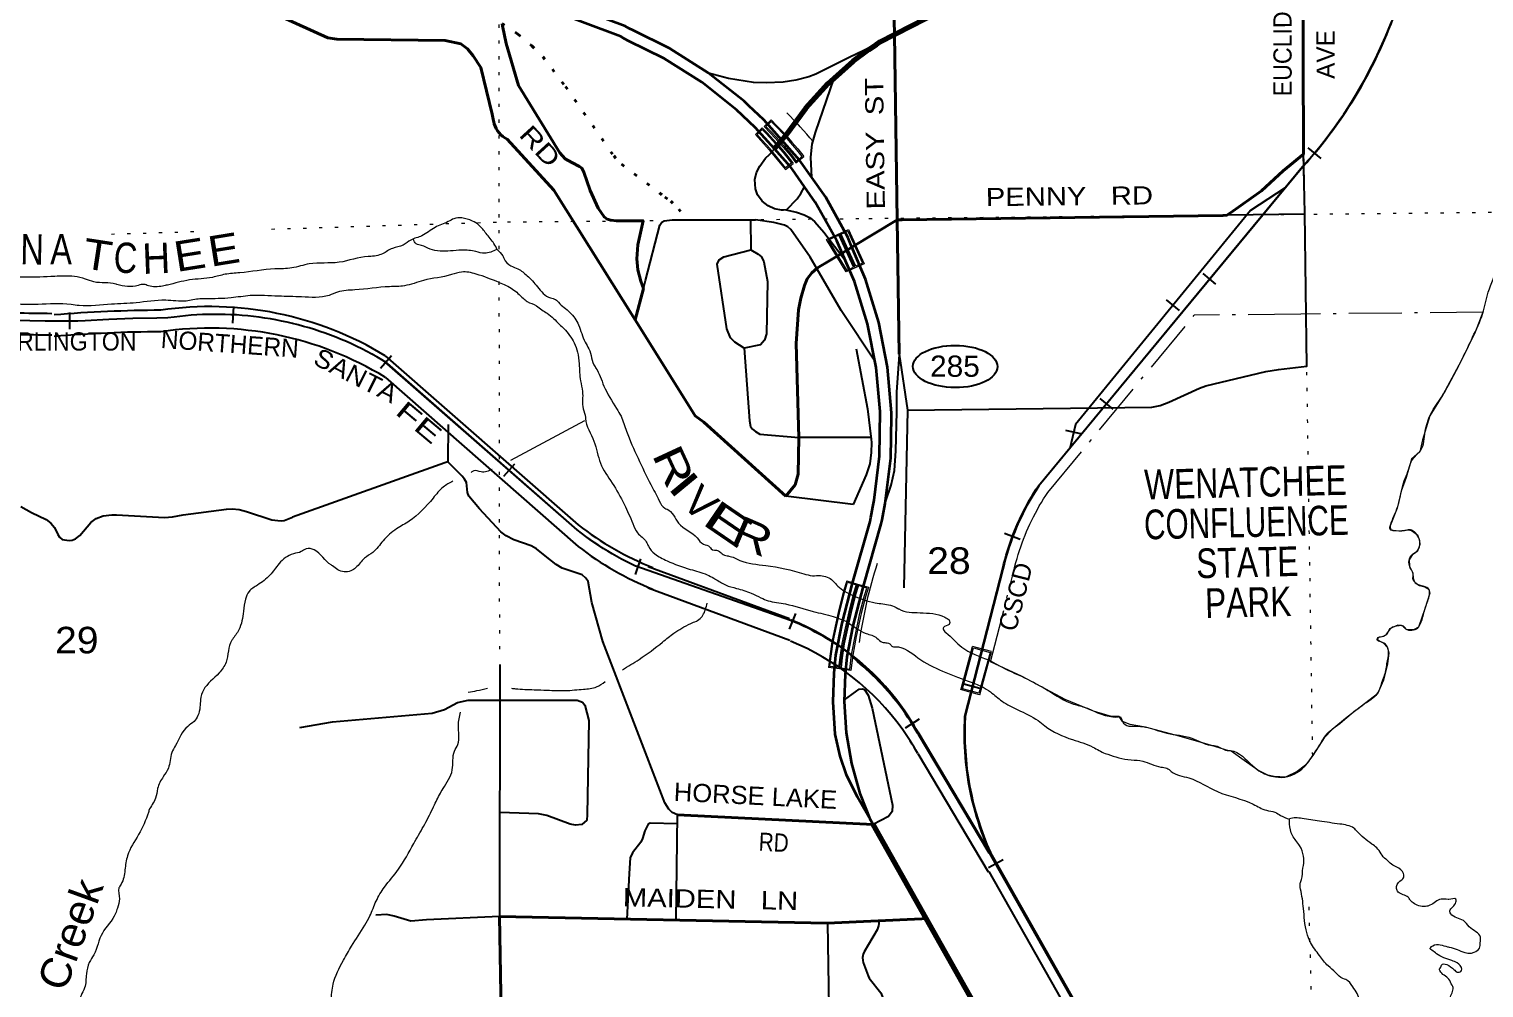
# Model space of a CAD drawing. Header units: feet. Extents: x -8 to 250644, y -192250 to 1368.
# Drawn here: x 159837 to 169480, y -16957 to -10605 of the extents above; entities that cross this region are included whole.
import ezdxf
from ezdxf.enums import TextEntityAlignment as Align

# ---------------------------------------------------------------- set-up
doc = ezdxf.new("R2010")
doc.units = ezdxf.units.FT
doc.header["$LTSCALE"] = 70
doc.linetypes.add('DOT_DASHED', pattern=[7.7, 5, -1.2, 0.3, -1.2])
doc.linetypes.add('DOTTED', pattern=[1.5, 0.3, -1.2])
for name, color, linetype, lineweight in [('17', 7, 'Continuous', 25), ('20', 7, 'Continuous', 70), ('21', 7, 'Continuous', 25), ('23', 7, 'Continuous', 70), ('24', 7, 'Continuous', 25), ('26', 7, 'Continuous', 40), ('29', 7, 'Continuous', 25), ('34', 7, 'Continuous', 25), ('39', 7, 'Continuous', 13), ('44', 7, 'DOT_DASHED', 13), ('53', 7, 'DOTTED', 40), ('57', 7, 'Continuous', 13), ('59', 7, 'Continuous', 13), ('61', 7, 'Continuous', 13), ('7', 7, 'DOTTED', 13)]:
    doc.layers.add(name, color=color, linetype=linetype, lineweight=lineweight)
doc.layers.add('27', color=7, linetype='Continuous')
doc.layers.add('41', color=7, linetype='Continuous')

msp = doc.modelspace()

# ---------------------------------------------------------------- linework, layer by layer
at = {"layer": '17'}
msp.add_ellipse((165975.77, -12840.29), major_axis=(-279.86, 0.68), ratio=0.500137, dxfattribs=at)
at = {"layer": '20'}
msp.add_line((164777.09, -11398.5), (164826.14, -11340), dxfattribs=at)
at = {"layer": '20', "lineweight": 35}
for p, q in [((164944.07, -11472.21), (164826.14, -11340)), ((164883.06, -11517.26), (164777.09, -11398.5))]:
    msp.add_line(p, q, dxfattribs=at)
for points in [[(164340.81, -10896.56), (164339.17, -10895.26), (164084.15, -10733.99), (163838.66, -10612.63), (163813.66, -10600.27), (163788.66, -10585.27), (163277.1, -10393.23), (162953.38, -10271.3)], [(164777.09, -11398.5), (164650.16, -11256.25), (164526.15, -11138.96), (164295.57, -10956.82), (164047.22, -10799.77), (163808.82, -10681.9), (163783.82, -10669.54), (163758.82, -10654.64), (163250.55, -10463.83), (162952.46, -10351.56)], [(164608.77, -11113.39), (164575.94, -11082.3), (164340.81, -10896.56)], [(164826.14, -11340), (164706.97, -11206.4), (164608.77, -11113.39)]]:
    msp.add_lwpolyline(points, dxfattribs=at)
at = {"layer": '20'}
for points in [[(165573.41, -10641.68), (165695.52, -10579.23), (165764.08, -10544.17), (165789.08, -10530.99)], [(165454.26, -10706.31), (165479.17, -10689.88), (165573.41, -10641.68)], [(165174.2, -10929.87), (165299.65, -10818.45), (165404.12, -10739.38), (165454.26, -10706.31)], [(164826.14, -11340), (164854.68, -11305.95), (164985.69, -11128.19), (165134.55, -10965.09), (165174.2, -10929.87)]]:
    msp.add_lwpolyline(points, dxfattribs=at)
at = {"layer": '21'}
for points in [[(165454.26, -10706.31), (165278.31, -10790.8), (165104.66, -10877.68), (165052.39, -10903.4), (165005.42, -10922.01), (164919.49, -10944.18), (164834.43, -10956.6), (164722.8, -10961.91), (164638.62, -10959.25), (164472.06, -10932.65), (164340.81, -10896.56)], [(165024.56, -11587.08), (165019.61, -11453.95), (165028.47, -11367.07), (165049.73, -11290.82), (165174.2, -10929.87), (165174.2, -10929.87)], [(164856.62, -11802.19), (164838.48, -11804.74), (164823.36, -11804.74), (164778.5, -11796.68), (164736.08, -11774.86), (164697.03, -11744.17), (164665.2, -11702.16), (164651.15, -11662.76), (164647.71, -11601.7), (164657.85, -11555.88), (164681.56, -11513.44), (164718.84, -11460.81), (164745.96, -11435.34), (164777.09, -11398.5)], [(164856.62, -11802.19), (164929.24, -11728.77), (164952.27, -11695.08), (164976.11, -11649.11)], [(164853.42, -11803.22), (164923.56, -11817.98), (164974.75, -11836.22), (165010.52, -11853.92), (165028.03, -11866.68), (165046.44, -11882.29), (165104.25, -11951.27), (165245.44, -12135.3)]]:
    msp.add_lwpolyline(points, dxfattribs=at)
at = {"layer": '23', "lineweight": 35}
msp.add_line((165024.56, -11587.08), (164944.07, -11472.21), dxfattribs=at)
at = {"layer": '23'}
for p, q in [((165784.11, -16498.02), (165431.77, -15873.99)), ((166527.2, -17814.13), (165784.11, -16498.02))]:
    msp.add_line(p, q, dxfattribs=at)
at = {"layer": '23', "lineweight": 35}
for points in [[(164976.11, -11649.11), (164896.43, -11536.21), (164883.06, -11517.26)], [(165107.23, -11856.81), (165048.22, -11751.29), (164976.11, -11649.11)], [(165291.63, -12049.22), (165263.58, -11983.19), (165117.22, -11719.33), (165024.56, -11587.08)], [(165226.3, -12088.62), (165191.63, -12007.76), (165107.23, -11856.81)], [(165553.54, -13169.13), (165553.93, -13146.21), (165527.54, -12845.62), (165469.87, -12549.44), (165381.57, -12260.91), (165291.63, -12049.22)], [(165430.78, -13769.45), (165439.42, -13725.01), (165474.15, -13433.22), (165478.2, -13139.4), (165451.51, -12846.76), (165394.38, -12558.52), (165307.44, -12277.83), (165226.3, -12088.62)], [(165367.36, -14295.1), (165485.7, -13882.53), (165490.99, -13854.92), (165495.38, -13832.53), (165512.07, -13747.43), (165548.76, -13447.92), (165553.54, -13169.13)], [(165294.78, -14276.21), (165411.8, -13867.46), (165416.79, -13841.39), (165421.45, -13817.46), (165430.78, -13769.45)], [(165431.77, -15873.99), (165329.17, -15693.08), (165256.24, -15545.08), (165213.34, -15420.67), (165180.3, -15275.34), (165165.95, -15060.73), (165173.11, -14872.42), (165185.1, -14752.5), (165225.83, -14541.18), (165294.78, -14276.21)], [(165431.77, -15873.99), (165417.6, -15848.89), (165346.72, -15669.97), (165290.22, -15470.6), (165254.87, -15266.42), (165241.05, -15059.65), (165247.97, -14877.58), (165259.39, -14763.35), (165299.02, -14557.74), (165367.36, -14295.1)]]:
    msp.add_lwpolyline(points, dxfattribs=at)
at = {"layer": '24'}
for points in [[(165448.32, -12811.75), (165219.18, -12468.43), (165060.55, -12194.74)], [(165513.46, -13736.07), (165552.3, -13627.28), (165572.52, -13528.11), (165581.62, -13398.58), (165589.71, -13139.53), (165589.33, -13007.14), (165605.75, -12762.43)]]:
    msp.add_lwpolyline(points, dxfattribs=at)
at = {"layer": '26'}
for p, q in [((165591.87, -11868.13), (165573.41, -10641.68)), ((165605.28, -12759.18), (165591.87, -11868.13)), ((163853.93, -12530.93), (163909.38, -12323.61)), ((165431.77, -15873.99), (164134.35, -15809.62))]:
    msp.add_line(p, q, dxfattribs=at)
for points in [[(165591.87, -11868.13), (165624.81, -11867.73), (167750.63, -11840.72), (167775.91, -11838.7), (167801.46, -11822.28), (168006.46, -11676.9), (168150.2, -11544.78), (168283.9, -11433.99), (168280.13, -10138.55)], [(163853.93, -12530.93), (163314.61, -11671.72), (163005.94, -11334.47), (162990.94, -11326.14), (162976.91, -11316.29), (162963.97, -11305.03), (162952.29, -11292.48), (162941.98, -11278.78), (162933.16, -11264.07), (162925.93, -11248.52), (162920.36, -11232.3), (162917.4, -11219.47), (162916.46, -11212.08), (162906.13, -11169.47), (162830.89, -10859.14), (162781.59, -10781.39), (162743.78, -10735.99), (162698.41, -10701.95), (162595.98, -10680.19), (161877.92, -10671.68), (161817.22, -10663.22), (161187.04, -10375.22)], [(165573.41, -10641.68), (165573.21, -10628.65), (165565.85, -10403.99)], [(162971.89, -10566.79), (162973.98, -10582.38), (163000.27, -10699.76), (163080.23, -10977.74), (163354.23, -11424.3), (163390.48, -11463.49), (163434.12, -11489.07), (163484.68, -11515.38), (163500, -11526.68), (163515.02, -11551.81), (163556.48, -11674.07), (163609.4, -11790.61), (163648.52, -11849.32), (163668.24, -11863.49), (163693.01, -11871.58), (163729.93, -11875.63), (163824.99, -11875.63), (163906.91, -11874.62), (163872.03, -12034.88), (163866.46, -12127.6), (163873, -12200.08), (163892.75, -12275.34), (163909.38, -12323.61)], [(165591.87, -11868.13), (165291.63, -12049.22), (165226.3, -12088.62)], [(165226.3, -12088.62), (165063.45, -12186.84), (165025.93, -12218.6), (164995.39, -12258.71), (164976.49, -12304.11), (164952.85, -12388.29), (164938.02, -12465.6), (164921.77, -12688.71), (164938.43, -13309.53)], [(164852.82, -13700.13), (164309.47, -13210.08), (164252.76, -13166.33), (163853.93, -12530.93)], [(164938.43, -13309.53), (164934.27, -13554.3), (164914.15, -13624.12), (164852.82, -13700.13)], [(162977.03, -17781.89), (162976.78, -17761.58), (162956.02, -16483.59), (165126.25, -16528.97), (165754.73, -16499.41), (165784.11, -16498.02)]]:
    msp.add_lwpolyline(points, dxfattribs=at)
at = {"layer": '29'}
for p, q in [((168290.67, -11831.61), (167779.96, -11838.7)), ((164619.49, -11868.72), (164620.11, -12063.24)), ((165658.61, -13128.5), (165634.61, -14306.47)), ((165417.52, -13311.57), (164938.43, -13309.53)), ((162612.5, -13471.96), (162707.87, -13567.72)), ((165299.18, -13753.67), (164852.82, -13700.13)), ((162958.43, -14814.4), (162956.02, -16483.59)), ((164127.1, -16508.08), (164134.35, -15809.62)), ((165128.83, -16528.85), (165137.66, -17084))]:
    msp.add_line(p, q, dxfattribs=at)
for points in [[(165605.28, -12759.18), (165658.61, -13128.5), (167279.95, -13108.94), (167335.23, -13099.06), (167392.28, -13076.05), (167594.67, -12984.2), (167636.6, -12967.51), (168035.05, -12872.39), (168118.36, -12860.25), (168305.84, -12836.97), (168292.69, -11821.49), (168283.9, -11433.99)], [(163909.38, -12323.61), (163923.64, -12270.3), (164017.93, -11903.06), (164031.3, -11883.73), (164047.48, -11874.62), (164099.06, -11869.56), (164651.35, -11868.66)], [(165060.55, -12194.74), (165015.23, -12116.56), (164885.95, -11933.29), (164865.44, -11913.97), (164844.16, -11903.1), (164774.28, -11886), (164651.35, -11868.66)], [(164576.21, -12719.39), (164612.3, -13200.15), (164618.43, -13236.9), (164632.69, -13255.26), (164651.04, -13271.57), (164681.6, -13287.89), (164938.43, -13309.53)], [(165319.61, -12724.22), (165395.36, -13119.97), (165418.64, -13321.3), (165420.77, -13343.45), (165417.79, -13410.72), (165409.55, -13484.55), (165385.43, -13558.46), (165299.18, -13753.67)], [(162614.94, -13224.56), (162612.5, -13471.96), (162592.48, -13478.23), (161583.91, -13838.36)], [(163640.44, -14661.52), (163567.93, -14403.89), (163543.48, -14265.21), (163527.17, -14241.75), (163502.72, -14220.34), (163370.24, -14176.49), (163331.52, -14151), (163258.15, -14093.9), (163201.08, -14048), (163164.39, -14028.64), (163050.26, -13987.85), (162999.31, -13962.35), (162964.66, -13934.82), (162822, -13783.9), (162752.7, -13698.25), (162742.51, -13674.79), (162736.4, -13608.51), (162722.13, -13587.09), (162707.87, -13567.72), (162612.5, -13471.96)], [(159781.19, -13767.6), (159852.53, -13807.37), (159950.35, -13854.28), (159980.92, -13878.75), (160005.38, -13906.28), (160027.8, -13953.19), (160037.99, -13971.55), (160056.33, -13985.82), (160103.21, -13991.94), (160123.59, -13990.92), (160143.97, -13981.74), (160172.5, -13959.31), (160245.87, -13873.65), (160280.52, -13847.14), (160327.4, -13828.79), (160386.5, -13822.67), (160417.07, -13822.67), (160735.01, -13841.02), (160788, -13836.94), (160859.33, -13823.69), (161144.67, -13785.96), (161183.39, -13783.92), (161230.27, -13788), (161277.14, -13800.23), (161446.3, -13855.3), (161485.02, -13861.42), (161507.44, -13863.45), (161527.82, -13859.38), (161583.91, -13838.36)], [(164051.81, -15731.54), (163640.44, -14661.52), (163640.46, -14663.53)], [(165241.48, -15048.23), (165338.28, -14977.73), (165362.33, -14976.53), (165374.55, -14980.61), (165399.01, -15017.32), (165426.06, -15102.97), (165560.43, -15746.94), (165557.98, -15788.23), (165533.52, -15820.86), (165431.77, -15873.99)], [(161631.08, -15232.49), (161847.12, -15193.77), (162508.02, -15137.6), (162591.58, -15112.16), (162677.53, -15065.36), (162746.47, -15050.98), (163469.28, -15051.72), (163504.63, -15063.21), (163520.93, -15083.61), (163547.14, -15185.1), (163537.24, -15809.64), (163533.35, -15844.9), (163500.55, -15874.91), (163459.79, -15878.99), (163423.43, -15872.3), (163268.21, -15813.72), (163214.05, -15802.67), (162957.01, -15795.61)], [(164134.35, -15809.62), (164099.97, -15795.38), (164077.59, -15772.99), (164051.81, -15731.54)], [(164133.72, -15870.32), (163953, -15864.71), (163940.77, -15872.87), (163918.55, -15915.3), (163904.09, -15966.68), (163891.44, -15991.81), (163836.83, -16062.53), (163820.56, -16094.93), (163813.85, -16199.27), (163800.03, -16501.24)], [(162956.02, -16483.59), (162470.41, -16505.74), (162367.39, -16515.29), (162257.6, -16482.26), (162208.42, -16470.42), (162134.83, -16474.57)], [(165471.78, -16512.72), (165466.81, -16545.35), (165458.37, -16572.55), (165371.53, -16717.18), (165365.92, -16732.98), (165362.43, -16756.17), (165362.86, -16775.81), (165365.41, -16788.56), (165398.53, -16877.78), (165406.24, -16891.97), (165482.09, -16989.95), (165491.93, -17011.23), (165498.4, -17031.76), (165499.41, -17099.06), (165501.45, -17108.24), (165507.32, -17119.31), (165614.97, -17230.28), (165631.9, -17254.07), (165642.09, -17282.62), (165654.32, -17315.25), (165662.76, -17364.03), (165658.25, -17806.24)]]:
    msp.add_lwpolyline(points, dxfattribs=at)
msp.add_lwpolyline([(164576.21, -12719.39), (164515.5, -12679.12), (164486.97, -12650.57), (164462.32, -12590.46), (164397.29, -12163.14), (164411.56, -12132.55), (164442.31, -12113.52), (164620.16, -12067.25), (164670.39, -12095.84), (164692.81, -12114.2), (164707.36, -12146.38), (164731.05, -12276.42), (164725.37, -12623.34), (164711.16, -12664.84), (164684.18, -12696.02)], close=True, dxfattribs=at)
at = {"layer": '34'}
for p, q in [((168400.7, -11462.68), (168316.57, -11390.88)), ((168280.44, -11516.49), (166530.42, -13631.24)), ((167704.53, -12294.76), (167619.31, -12224.24)), ((167374.74, -12398.91), (167460.32, -12468.99)), ((160105.03, -12483.11), (160104, -12593.71)), ((161191.19, -12443.3), (161185.7, -12553.77)), ((162238.28, -12769.56), (162165.45, -12852.8)), ((162198.3, -12769.64), (163477.17, -13888.69)), ((162198.52, -12912.42), (163477.38, -14031.59)), ((167022.96, -13122.47), (166937.74, -13051.95)), ((166707.83, -13262.33), (166815.6, -13287.25)), ((163053.7, -13486.53), (162980.86, -13569.77)), ((166406.11, -13985.98), (166302.4, -13947.52)), ((163890.19, -14114.58), (163853.67, -14218.99)), ((163940.16, -14164.13), (164878.47, -14509.63)), ((166291.76, -14184.76), (166042.62, -15156.9)), ((163940.37, -14307.06), (164878.67, -14652.65)), ((164916.65, -14477.14), (164874.67, -14579.47)), ((166139.26, -14972.33), (166032.12, -14944.87)), ((165737.87, -15176.11), (165644.7, -15235.73)), ((165727.7, -15260.4), (166195.05, -16044.86)), ((165727.9, -15403.5), (166195.24, -16188)), ((166293.1, -16107.72), (166196.86, -16162.24))]:
    msp.add_line(p, q, dxfattribs=at)
at = {"layer": '34', "lineweight": 13}
for p, q in [((166014.73, -14975.97), (166091.49, -14694.85)), ((166216.9, -14729.1), (166091.49, -14694.85)), ((166138.89, -15014.74), (166216.9, -14729.1)), ((166137.78, -15014.63), (166011.86, -14980.25))]:
    msp.add_line(p, q, dxfattribs=at)
at = {"layer": '34'}
for points in [[(166207.33, -16061.68), (166201.05, -16047.54), (166187.69, -16016.48), (166174.93, -15985.07), (166162.57, -15953.49), (166150.98, -15921.76), (166139.8, -15889.87), (166129.22, -15857.8), (166119.23, -15825.37), (166109.83, -15793), (166100.84, -15760.25), (166092.61, -15727.55), (166084.8, -15694.47), (166077.77, -15661.45), (166071.12, -15628.26), (166065.07, -15595.08), (166059.62, -15561.57), (166054.92, -15528.1), (166050.63, -15494.65), (166046.94, -15460.85), (166043.83, -15427.28), (166041.31, -15393.53), (166039.56, -15359.65), (166038.19, -15325.98), (166037.39, -15292.15), (166037.42, -15258.17), (166037.81, -15224.4), (166038.76, -15190.66), (166040.51, -15156.59), (166294.16, -14166.88), (166299.27, -14145.76), (166306.34, -14118.4), (166313.87, -14090.94), (166321.94, -14063.84), (166330.47, -14036.65), (166339.54, -14009.85), (166348.95, -13983.07), (166358.78, -13956.57), (166369.2, -13930.07), (166380.14, -13903.92), (166391.36, -13877.98), (166403.17, -13852.02), (166415.29, -13826.49), (166427.9, -13801.07), (166441.14, -13775.9), (166454.57, -13751.05), (166468.49, -13726.31), (166483.04, -13701.83), (166497.77, -13677.65), (166512.9, -13653.75), (166528.71, -13629.99), (168278.83, -11515.12), (168291.72, -11500.78), (168326.72, -11461.23), (168360.96, -11421.12), (168394.54, -11380.13), (168427.26, -11338.85), (168459.6, -11296.79), (168490.78, -11254.35), (168521.59, -11211.14), (168551.28, -11167.54), (168580.47, -11123.45), (168608.8, -11079.06), (168636.48, -11033.82), (168663, -10988.19), (168688.95, -10942.33), (168714.25, -10895.63), (168738.58, -10848.92), (168762.16, -10801.63), (168784.69, -10753.64), (168806.54, -10705.76), (168827.63, -10657.31), (168847.67, -10608.16), (168867.06, -10559.09)], [(168163.53, -11657.03), (167932.96, -11807.58), (166772.64, -13224.41), (166735.95, -13383.1)], [(163583.72, -14006.7), (163554.81, -13986.49), (163526.5, -13966.22), (163498.15, -13945.19), (163468.95, -13922.45), (162193.54, -12806.44), (162174.98, -12795.23), (162142.62, -12776.52), (162109.53, -12758.21), (162076.16, -12740.33), (162042.85, -12723.14), (162009.06, -12706.79), (161974.63, -12690.57), (161940.39, -12675.19), (161905.84, -12660.52), (161871, -12646.44), (161835.62, -12632.79), (161800.43, -12619.73), (161764.94, -12607.58), (161729.12, -12595.82), (161692.99, -12584.78), (161656.79, -12574.23), (161620.49, -12564.55), (161583.88, -12555.29), (161547.4, -12546.77), (161510.51, -12538.93), (161473.51, -12531.7), (161436.35, -12524.97), (161399.35, -12519.1), (161361.97, -12513.76), (161324.63, -12509.23), (161286.95, -12505.14), (161249.63, -12501.71), (161212.18, -12499.01), (161174.57, -12497.14), (161136.88, -12495.69), (161099.05, -12494.96), (161061.46, -12494.85), (161024.04, -12495.37), (160986.29, -12496.8), (160948.58, -12498.65), (160911.21, -12501.13), (160873.52, -12504.52), (160835.89, -12508.32), (160798.78, -12512.73), (160755.67, -12518.82), (160682.84, -12519.07), (160523.99, -12523.05), (160366.03, -12528.76), (160208.76, -12537.16), (160160.67, -12540.85), (159943.8, -12538.82), (159741.11, -12534.71)], [(165229.82, -14704.46), (165175.25, -14673.64), (165150.57, -14657.88), (165125.39, -14642.46), (165100.17, -14627.58), (165074.62, -14613.1), (165048.66, -14599.18), (165022.72, -14585.64), (164996.45, -14572.49), (164969.76, -14559.92), (164943.1, -14547.73), (164916.25, -14536), (164888.74, -14524.72), (164884.61, -14523.09), (163857.97, -14163.92), (163857.44, -14163.08), (163826.37, -14148.13), (163795.11, -14132.21), (163764.22, -14116.04), (163733.24, -14099.08), (163702.81, -14081.77), (163672.34, -14063.71), (163642.47, -14045.04), (163613.18, -14026.3), (163583.72, -14006.7)], [(169879.22, -22549.29), (166204.24, -16061.64), (166200.28, -16063.68), (165731.9, -15277.5), (165726.73, -15268.54), (165711.51, -15242.41), (165695.76, -15216.46), (165679.33, -15190.78), (165662.74, -15165.44), (165645.71, -15140.41), (165628.03, -15115.64), (165621.33, -15106.26), (165603.81, -15082.68), (165585.93, -15059.49), (165567.61, -15036.51), (165549.02, -15013.77), (165529.86, -14991.53), (165510.41, -14969.52), (165490.47, -14947.88), (165470.25, -14926.47), (165449.63, -14905.62), (165428.7, -14885.03), (165407.44, -14864.86), (165385.69, -14845), (165363.73, -14825.63), (165327.41, -14794.5), (165228.92, -14701.93)], [(166199.05, -16042.81), (169875.04, -22532.21), (174594.77, -30951.32)], [(166199.25, -16185.94), (169875.22, -22675.66), (174594.95, -31095.17)]]:
    msp.add_lwpolyline(points, dxfattribs=at)
at = {"layer": '34', "lineweight": 13}
for points in [[(166208.34, -16061.23), (166202.06, -16047.09), (166188.71, -16016.05), (166175.96, -15984.66), (166163.6, -15953.1), (166152.02, -15921.38), (166140.85, -15889.51), (166130.27, -15857.46), (166120.29, -15825.05), (166110.89, -15792.7), (166101.91, -15759.97), (166093.68, -15727.28), (166085.88, -15694.22), (166078.85, -15661.22), (166072.21, -15628.05), (166066.16, -15594.89), (166060.71, -15561.4), (166056.02, -15527.95), (166051.73, -15494.52), (166048.04, -15460.73), (166044.93, -15427.18), (166042.41, -15393.46), (166040.66, -15359.59), (166039.29, -15325.94), (166038.5, -15292.13), (166038.52, -15258.17), (166038.91, -15224.42), (166039.86, -15190.7), (166041.61, -15156.75), (166295.23, -14167.14), (166300.34, -14146.02), (166307.41, -14118.68), (166314.93, -14091.24), (166323, -14064.16), (166331.52, -14036.99), (166340.58, -14010.2), (166349.99, -13983.44), (166359.81, -13956.96), (166370.22, -13930.48), (166381.16, -13904.35), (166392.37, -13878.42), (166404.17, -13852.48), (166416.28, -13826.97), (166428.88, -13801.57), (166442.12, -13776.41), (166455.54, -13751.58), (166469.45, -13726.86), (166483.99, -13702.39), (166498.71, -13678.23), (166513.83, -13654.34), (166529.6, -13630.64), (168279.67, -11515.83), (168292.55, -11501.51), (168327.56, -11461.95), (168361.81, -11421.82), (168395.4, -11380.82), (168428.13, -11339.52), (168460.48, -11297.45), (168491.68, -11254.99), (168522.5, -11211.76), (168552.2, -11168.15), (168581.4, -11124.04), (168609.74, -11079.64), (168637.43, -11034.38), (168663.96, -10988.73), (168689.92, -10942.86), (168715.23, -10896.14), (168739.57, -10849.41), (168763.16, -10802.1), (168785.69, -10754.1), (168807.55, -10706.2), (168828.65, -10657.73), (168848.7, -10608.56), (168868.09, -10559.48)], [(168162.93, -11656.1), (167932.22, -11806.75), (166771.63, -13223.91), (166734.88, -13382.85)], [(163858.21, -14162.22), (163826.86, -14147.14), (163795.62, -14131.23), (163764.74, -14115.07), (163733.78, -14098.11), (163703.37, -14080.81), (163672.92, -14062.77), (163643.06, -14044.11), (163613.79, -14025.37), (163584.34, -14005.79), (163555.45, -13985.59), (163527.15, -13965.33), (163498.82, -13944.31), (163469.66, -13921.6), (162194.2, -12805.54), (162175.54, -12794.28), (162143.17, -12775.56), (162110.06, -12757.24), (162076.68, -12739.35), (162043.35, -12722.15), (162009.54, -12705.79), (161975.09, -12689.57), (161940.84, -12674.18), (161906.27, -12659.5), (161871.41, -12645.41), (161836.01, -12631.76), (161800.8, -12618.69), (161765.29, -12606.53), (161729.46, -12594.77), (161693.31, -12583.72), (161657.09, -12573.17), (161620.77, -12563.48), (161584.14, -12554.22), (161547.64, -12545.69), (161510.73, -12537.85), (161473.72, -12530.61), (161436.54, -12523.88), (161399.52, -12518.01), (161362.12, -12512.66), (161324.76, -12508.13), (161287.06, -12504.04), (161249.72, -12500.61), (161212.25, -12497.91), (161174.62, -12496.04), (161136.92, -12494.59), (161099.07, -12493.86), (161061.46, -12493.74), (161024.02, -12494.27), (160986.25, -12495.7), (160948.52, -12497.55), (160911.13, -12500.03), (160873.42, -12503.42), (160835.77, -12507.22), (160798.64, -12511.63), (160755.6, -12517.72), (160682.83, -12517.97), (160523.96, -12521.95), (160365.99, -12527.66), (160208.69, -12536.06), (160160.64, -12539.74), (159943.82, -12537.72), (159741.15, -12533.61)], [(165196.48, -14686.21), (165175.85, -14672.71), (165151.16, -14656.94), (165125.96, -14641.51), (165100.73, -14626.62), (165075.16, -14612.13), (165049.18, -14598.2), (165023.23, -14584.66), (164996.94, -14571.5), (164970.23, -14558.92), (164943.55, -14546.72), (164916.68, -14534.98), (164889.16, -14523.69), (164885, -14522.05), (163858.7, -14163.01)], [(169880.18, -22548.74), (166204.68, -16060.17), (166200.7, -16062.22), (165732.85, -15276.94), (165727.69, -15267.98), (165712.46, -15241.84), (165696.7, -15215.87), (165680.26, -15190.18), (165663.66, -15164.82), (165646.62, -15139.78), (165628.93, -15115), (165622.22, -15105.61), (165604.69, -15082.01), (165586.8, -15058.81), (165568.47, -15035.81), (165549.87, -15013.06), (165530.69, -14990.8), (165511.23, -14968.78), (165491.28, -14947.12), (165471.05, -14925.7), (165450.41, -14904.84), (165429.47, -14884.23), (165408.19, -14864.05), (165386.43, -14844.18), (165364.46, -14824.79), (165342.06, -14805.59), (165333.8, -14798.81)]]:
    msp.add_lwpolyline(points, dxfattribs=at)
msp.add_lwpolyline([(166023.26, -14975.07), (166097.09, -14704.67), (166207.07, -14734.7), (166133.23, -15005.09)], close=True, dxfattribs=at)
msp.add_arc((164400.51, -15794.46), 1364.56, 46.71998, 54.39216, dxfattribs=at)
at = {"layer": '34'}
for centre, major_axis, ratio, start_param, end_param in [((166038.81, -9477.94), (1382.37, 2696.4), 0.999945, 4.4481492, 4.8558962), ((161035.69, -14678.41), (1019.56, 1988.86), 0.999945, 6.20981, 6.9035235), ((160067.72, -915.65), (5278.07, 10299.31), 0.999945, 3.5661396, 3.6082341), ((160752.2, -21604.05), (4167.49, 8130.99), 0.999945, 0.47836, 0.5557014), ((161035.92, -14821.08), (1017.57, -1989.88), 0.99994, 2.1217629, 2.8154763), ((160067.92, -1058.27), (5267.75, -10304.57), 0.99994, 5.761544, 5.8036384), ((160752.44, -21746.67), (4159.57, -8135.03), 0.99994, 2.6736174, 2.7509587), ((167876.32, -14538.39), (740.55, 1444.39), 0.999945, 1.4514899, 1.8261738), ((164675.96, -12366.79), (883.85, 1723.98), 0.999945, 2.9481356, 3.243693), ((164676.15, -12509.79), (882, -1724.93), 0.99994, 5.1432759, 5.4388334), ((164254.32, -16080.59), (768.82, 1499.67), 0.999945, 5.8083076, 6.3736228), ((164254.53, -16223.55), (767.24, -1500.47), 0.99994, 1.7202707, 2.2855859), ((164212.74, -16118.27), (794.27, 1549.29), 0.999945, 5.7013369, 5.8119759), ((167975.83, -15267.72), (883.5, 1723.19), 0.999945, 1.9872797, 2.466514), ((164212.95, -16261.22), (792.64, -1550.11), 0.99994, 1.6132893, 1.7239282)]:
    msp.add_ellipse(centre, major_axis=major_axis, ratio=ratio, start_param=start_param, end_param=end_param, dxfattribs=at)
at = {"layer": '39'}
msp.add_line((163517.86, -13200.32), (163028.85, -13462.19), dxfattribs=at)
for points in [[(162952.35, -12283.04), (162800.26, -12228.12), (162703.4, -12214.21), (162637.41, -12231.8), (162451.19, -12270.23), (162325.24, -12305.27), (162226.82, -12311.52), (161995.96, -12332.84), (161881.64, -12347.5), (161825.79, -12368.89), (161642.96, -12379.06), (161489.98, -12374.47), (161302.83, -12370.66), (161176.43, -12385.59), (161005.58, -12391.47), (160969.4, -12392.29), (160877.18, -12406.45), (160742.3, -12401.46), (160547.54, -12417.93), (160382.81, -12427.7), (160169.79, -12436.54), (160115.32, -12429.73), (159896.05, -12428.66), (159674.58, -12419.59), (159458.73, -12392.28), (159376.25, -12392.14), (159277.24, -12372.25), (159212.42, -12351.58), (159050.99, -12329.07), (158982.59, -12328.61), (158889.53, -12304.56), (158863.25, -12299.12), (158826.75, -12285.85), (158612.74, -12250.46), (158428.75, -12208.35), (158394.13, -12189.01), (158351.68, -12179.92), (158302.97, -12160.89), (158251.82, -12121.81), (158223.53, -12116.41), (158121.8, -12064.38), (157893.8, -11942.79), (157794.02, -11888.7), (157759.22, -11861.32), (157745.14, -11861.64), (157708.37, -11836.31), (157694.3, -11836.63), (157680, -11826.9), (157614.9, -11794.16), (157540.65, -11711.33), (157481.04, -11654.33), (157436.18, -11627.18), (157380.42, -11562.04), (157366.29, -11560.34), (157250.53, -11420.1), (157173.23, -11291.06), (157154.59, -11267.33), (157091.23, -11131.94), (157026.97, -11046.86), (157001.55, -10989.09), (157001.41, -10983.05), (156958.6, -10867.31), (156939.52, -10823.48), (156919.59, -10741.43), (156882.68, -10619.52), (156813.46, -10492.31), (156729.63, -10341.28), (156684.85, -10227.59), (156675.87, -10185.54), (156636.32, -10035.52), (156626.62, -9961.28), (156596.09, -9855.33), (156568.92, -9719.11), (156544.74, -9641.13)], [(162940.18, -12066.43), (162918.47, -12026.24), (162866.69, -11959), (162819.2, -11903.73), (162776.35, -11876.53), (162705.49, -11856), (162653.31, -11861.21), (162615.51, -11880.17), (162527.85, -11918.36), (162440.59, -11974.67), (162366.79, -12002.5), (162317.23, -12035.82), (162245.31, -12057.56), (162179.71, -12093.26), (162091.61, -12111.35), (162085.59, -12111.49), (161891.32, -12150.08), (161694.42, -12160.57), (161578.35, -12187.35), (161465.85, -12193.92), (161233.08, -12219.31), (161136.75, -12229.54), (161052.71, -12249.55), (160900.23, -12267.09), (160754.13, -12300.57), (160722.09, -12307.34), (160627.51, -12305.46), (160599.14, -12296.04), (160561.08, -12302.93), (160418.1, -12296.11), (160412.02, -12294.23), (160266.87, -12279.41), (160210.12, -12260.57), (160137.34, -12244.11), (160006.57, -12243.04), (159811.59, -12249.47), (159628.23, -12235.51), (159537.4, -12221.48), (159408.73, -12224.38), (159334.43, -12230.09), (159207.31, -12212.85), (158996.75, -12151.22), (158823.3, -12131), (158678.18, -12118.19), (158607.28, -12095.65), (158568.99, -12092.49), (158558.93, -12092.71), (158512.56, -12087.73), (158364.54, -12034.75), (158309.53, -12003.79), (158293.45, -12004.16), (158276.92, -11984.41), (158191.54, -11944.08), (158063.3, -11876.57), (158001.96, -11831.67), (157969.03, -11798.21), (157946.73, -11790.67), (157887.31, -11741.7), (157830.52, -11720.86), (157824.27, -11710.94), (157799.96, -11703.45), (157775.61, -11693.94), (157720.25, -11646.89), (157682.75, -11589.39), (157668.51, -11581.67), (157627.08, -11528.27)], [(166201.79, -14785.41), (166265.42, -14821.97), (166436.18, -14902.63), (166588.88, -14985.7), (166759.86, -15076.42), (166842.87, -15100.69), (166920.07, -15135.17), (167021.23, -15161.06), (167055.4, -15160.28), (167063.4, -15158.1), (167084.27, -15191.83), (167185.54, -15223.75), (167252.12, -15232.3), (167379.67, -15269.66), (167543.32, -15302.19), (167669.09, -15349.66), (167701.34, -15352.95), (167778.46, -15383.4), (167800.62, -15384.91), (167947.69, -15486.23), (168002.91, -15527.24), (168098.17, -15559.3), (168180.59, -15557.43), (168242.34, -15529.88), (168252.26, -15523.62), (168326.95, -15445.47), (168400.86, -15331.12), (168449.65, -15263.63), (168495.13, -15228.39), (168615.63, -15129.08), (168732.42, -15043.95), (168777.76, -15002.68), (168804.39, -14933.67), (168830.8, -14854.6), (168837.81, -14808.16), (168848.22, -14733.48), (168841.43, -14699.43), (168804.49, -14666.05), (168771.92, -14648.68), (168779.69, -14636.42), (168813.69, -14627.61), (168819.68, -14625.47), (168874.67, -14565.87), (168910.69, -14557.01), (168938.84, -14556.37), (168961.44, -14578), (169001.88, -14587.14), (169041.77, -14572.16), (169049.59, -14561.92), (169093.02, -14434.18), (169119.34, -14351.08), (169116.61, -14318.95), (169029.18, -14276.66), (169010.37, -14244.88), (169011.89, -14222.71), (169011.71, -14214.67), (168986.33, -14158.9), (168987.36, -14114.61), (169000.9, -14090.16), (169038.52, -14063.16), (169055.27, -14002.42), (169036.07, -13952.54), (169001.27, -13925.15), (168985.09, -13921.5), (168955.07, -13928.21), (168878.57, -13925.91), (168858.29, -13918.33), (168861.69, -13890.07), (168863.57, -13884), (168909.27, -13768.27), (168942.38, -13628.69), (168987.87, -13502.9), (169003.06, -13462.32), (169061.9, -13394.58), (169091.35, -13271.18), (169128.97, -13153.63), (169198.94, -13043.39), (169272.52, -12914.96), (169340, -12782.64), (169405.36, -12646.35), (169472.25, -12487.89), (169509.38, -12348.21), (169557.82, -12174.07), (169557.64, -12166.03), (169589.05, -12040.56), (169628.64, -11920.95), (169637.8, -11880.49), (169638.43, -11818.11)], [(162937.66, -12065.58), (162855.52, -12090.05), (162798.96, -12079.25), (162704.2, -12069.32), (162629.9, -12075.03), (162494.83, -12061.98), (162438, -12039.12), (162403.56, -12027.83), (162384.03, -11995.31)], [(162939.48, -12066.01), (162976.6, -12107.43), (162985.09, -12127.35), (163030.35, -12172.61), (163077.09, -12193.69), (163138.43, -12238.59), (163206.43, -12311.5), (163292.57, -12386.01), (163327.03, -12397.31), (163345.52, -12415), (163421.43, -12481.7), (163479.6, -12564.9), (163522.36, -12678.62), (163547.47, -12722.33), (163588.36, -12842.13), (163592.51, -12848.07), (163647.51, -12969.57), (163731.28, -13118.6), (163760.59, -13170.24), (163796.96, -13268.02), (163873.36, -13447.39), (163957.72, -13622.56), (164014.42, -13729.93), (164051.73, -13779.4), (164065.93, -13785.11), (164142.42, -13877.95), (164265.29, -13975.78), (164306.44, -14017.11), (164349.1, -14036.26), (164357.41, -14048.15), (164405.98, -14061.13), (164430.55, -14080.7), (164465.04, -14094.01), (164475.14, -14095.8), (164548.18, -14124.33), (164719.93, -14158.68), (164972.59, -14213.34), (165029.19, -14226.14), (165083.47, -14224.91), (165164.7, -14259.3), (165197.67, -14294.77), (165298.21, -14357.9)], [(162952.18, -12282.97), (163041.84, -12327.29), (163111.59, -12388.09), (163138.21, -12409.62), (163201.21, -12438.39), (163236.01, -12465.76), (163270.68, -12487.12), (163352.8, -12561.73), (163381.58, -12589.25), (163450.07, -12684.29), (163471.52, -12744.17), (163483.32, -12822.37), (163491.85, -12934.87), (163505.48, -13004.98), (163510.04, -13119.57), (163525.41, -13177.58), (163525.54, -13183.61), (163581.22, -13335.27), (163624.69, -13481.19), (163702.03, -13612.24), (163781.61, -13753.3), (163838.75, -13880.8), (163870.29, -13942.46), (163927.92, -14001.52), (163942.67, -14031.37), (163984, -14080.74), (164065.49, -14127.19), (164219.63, -14184.07), (164331.06, -14219.78), (164375.82, -14242.91), (164386.01, -14248.72), (164453.26, -14287.45), (164526.17, -14309.94), (164623.43, -14341.96), (164688.48, -14372.67), (164735.17, -14391.74), (164850.31, -14413.29), (165034.47, -14463.45), (165167.96, -14496.65), (165263.61, -14533.21)], [(162907.59, -13521.8), (162832.99, -13538.23), (162784.66, -13530.62), (162766.69, -13542.85)], [(162646.46, -13599.11), (162582.45, -13639.11), (162514.68, -13712.17), (162357.09, -13864.53), (162273.05, -13915.59), (162183.22, -13994.9), (162115.49, -14071.98), (162059.51, -14110.72), (162031.61, -14141.16), (162001.72, -14173.62), (161969.71, -14194.03), (161883.17, -14186.78), (161848.76, -14160.94), (161838.65, -14155), (161727.19, -14055.42), (161672.83, -14047.86), (161640.8, -14066.27), (161588.64, -14080.83), (161494.67, -14146.07), (161432.98, -14223.11), (161351.07, -14288.24), (161295.11, -14331.01), (161271.41, -14381.53), (161258.02, -14462.14), (161226.88, -14585.16), (161185.18, -14647.92), (161181.2, -14653.99), (161142.22, -14799.22), (161096.56, -14870.06), (160992.93, -14983.69), (160973.36, -15046.24), (160969.76, -15096.57), (160956.16, -15153.04), (160930.34, -15191.51), (160888.38, -15224.08), (160807.01, -15351.59), (160783.26, -15398.08), (160760, -15500.92), (160726.3, -15557.56), (160688.75, -15636.38), (160675.22, -15700.89), (160631.66, -15781.77), (160627.74, -15793.88), (160562.62, -15941.36), (160489.39, -16080.87), (160472.1, -16175.59), (160446.76, -16270.39), (160432.88, -16294.66), (160435.51, -16367.08), (160421.96, -16429.57), (160410.18, -16463.89), (160322.8, -16593.46), (160265.69, -16736.84), (160235.97, -16789.42), (160216.5, -16864.05), (160205.21, -16956.71), (160181.5, -17007.23), (160173.62, -17025.41), (160114.22, -17136.62), (160072.94, -17247.66), (160013.27, -17326.68), (159883.48, -17436.52), (159777.41, -17497.86), (159733.29, -17512.34), (159609.36, -17602.01), (159505.08, -17637.18), (159430.79, -17651.94), (159350.9, -17717.06), (159307.17, -17777.83), (159151.77, -17950.28), (159104.19, -18031.2), (159080.22, -18051.54), (159000.42, -18126.72), (158776.73, -18309.85), (158726.84, -18354.58), (158656.76, -18391.44), (158588.54, -18410.17), (158488.47, -18467.43), (158354.13, -18514.95), (158247.71, -18534.03), (158099.52, -18609.84), (158031.34, -18632.6), (157959.36, -18681.55), (157923.47, -18718.1), (157858, -18823.32), (157788.28, -18902.44), (157782.36, -18914.56), (157722.33, -18951.33), (157662.02, -18953.9), (157617.9, -18968.39), (157535.61, -18987.25), (157434.91, -18970.07)], [(165298.21, -14357.9), (165445.54, -14405.87), (165546.46, -14421.7), (165595.21, -14442.73), (165601.34, -14446.62), (165670.18, -14467.2), (165742.69, -14471.59), (165906.25, -14500.09), (165936.78, -14518.24)], [(163769.66, -14849.58), (163880.32, -14780.35), (164035.84, -14665.86), (164111.56, -14606.63), (164163.46, -14573.84), (164223.43, -14542.97), (164291.34, -14503.96), (164303.22, -14487.72), (164332.05, -14407.95)], [(165263.61, -14533.21), (165385.67, -14608.45), (165456.76, -14639.03), (165491.56, -14666.41), (165515.78, -14669.89), (165548.25, -14683.25), (165556.52, -14693.12), (165578.73, -14696.64), (165729.2, -14769.7), (165892.09, -14858.58), (166154.03, -14961.43), (166161.06, -14964.52)], [(165936.78, -14518.24), (165935.52, -14549.74), (165897.72, -14568.7), (165895.94, -14578.81), (165914.56, -14602.53), (166019.29, -14698.76), (166201.79, -14785.41)], [(163035.62, -14971.58), (163062.22, -14974.67), (163184.95, -14981.37), (163271.44, -14984.43), (163392.11, -14987.12), (163512.63, -14977.73), (163598.92, -14962.68), (163655.31, -14926.97)], [(162747.92, -14996.87), (162805.01, -14987.59), (162876.27, -14971.41)], [(166154.03, -14961.43), (166208.94, -14996.29), (166286.72, -15056.92), (166390.61, -15114.94), (166524.95, -15186.35), (166569.98, -15221.56), (166753.03, -15311.99), (166888.88, -15361.24), (166970.29, -15403.67), (166986.5, -15409.34), (167059.42, -15431.83), (167142.2, -15446.06), (167218.83, -15454.39), (167338.39, -15493.95), (167378.77, -15501.09), (167407.41, -15522.57), (167525.04, -15566.2), (167714.12, -15656.5), (167951.31, -15739.67), (168038.69, -15779.96), (168095.3, -15792.76), (168131.98, -15814.07), (168192.87, -15838.86)], [(160755.21, -22354.82), (160728.2, -22189.03), (160754.31, -22011.55), (160801.84, -21948.6), (160856.38, -21794.97), (160883.65, -21718.15), (160926.74, -21619), (160967.02, -21449.42), (160995.44, -21298.08), (160996.67, -21229.61), (160985.69, -21149.19), (160962.36, -21042.73), (160945.58, -20982.5), (160928.18, -20867.92), (160933.59, -20813.5), (160963.1, -20756.79), (161032.49, -20671.45), (161099.94, -20592.17), (161117.3, -20527.54), (161119.42, -20362.41), (161125.55, -20195.21), (161154.74, -20110.32), (161209.87, -20009.03), (161260.48, -19863.49), (161265.22, -19750.68), (161263.81, -19627.86), (161300.57, -19502.61), (161324.14, -19454.03), (161349.28, -19367.16), (161352.08, -19260.41), (161346.98, -19165.83), (161345.89, -19071.21), (161398.76, -18947.79), (161416.05, -18877.12), (161415.05, -18790.55), (161412.03, -18701.99), (161413.44, -18649.62), (161412.35, -18554.99), (161421.2, -18450.19), (161440.18, -18351.31), (161455.59, -18292.75), (161470.75, -18212.04), (161477.96, -18139.47), (161492.8, -18030.57), (161513.94, -17945.77), (161556.83, -17828.5), (161597.48, -17691.13), (161626.25, -17570), (161645.47, -17493.27), (161692.22, -17361.86), (161755.3, -17252.43), (161810.39, -17147.11), (161837.32, -17040.1), (161852.17, -16933.21), (161920.71, -16773.38), (161973.93, -16680.16), (162062.83, -16542.25), (162096.29, -16479.46), (162137.4, -16382.36), (162192.62, -16289.12), (162285.77, -16171.3), (162386.36, -16001.04), (162451.41, -15887.56), (162512.37, -15768.08), (162557.57, -15676.97), (162581.23, -15636.44), (162642.14, -15512.93), (162656.79, -15387.93), (162678.4, -15343.39), (162683, -15218.5), (162696.73, -15129.75)], [(168647.73, -17087.36), (168654.01, -17039.75), (168611.78, -16950.15), (168564.43, -16900.93), (168546.2, -16895.3), (168499.07, -16856.12), (168447.78, -16811), (168389.93, -16741.88), (168331.72, -16656.67), (168306.11, -16590.85), (168284.45, -16430.37), (168265.51, -16302.02), (168262.65, -16263.86), (168272.16, -16239.49), (168280.53, -16162.84), (168284.19, -16146.67), (168284.82, -16084.27), (168259.13, -16014.43), (168211.37, -15947.1), (168191.58, -15871.08), (168190.82, -15836.89)], [(168991.29, -16376.18), (168978.78, -16356.35), (168911.62, -16321.64), (168901.04, -16297.73), (168924.09, -16248.93), (168947.77, -16228.27), (168947.14, -16200.11), (168903.95, -16156.82), (168867.31, -16137.52), (168838.54, -16110), (168830.37, -16104.16), (168770.37, -16029.04), (168737.61, -16003.63), (168639.19, -15919.32), (168618.65, -15899.67), (168525.49, -15871.59), (168390.3, -15852.51), (168275.26, -15834.99), (168232.91, -15829.9), (168190.89, -15837.38)], [(169341.58, -18565.51), (169369.5, -18554.82), (169455.91, -18550.85), (169506.21, -18551.74), (169519.93, -18535.33), (169519.57, -18519.24), (169498.53, -18477.46), (169500.14, -18459.32), (169521.98, -18446.75), (169514.84, -18396.61), (169500.55, -18386.87), (169376.66, -18333.32), (169333.91, -18310.15), (169317.24, -18284.37), (169308.22, -18240.3), (169308.04, -18232.26), (169311.52, -18208.03), (169327.43, -18199.63), (169392.35, -18224.32), (169418.79, -18237.81), (169434.78, -18233.42), (169434.16, -18205.27), (169407.4, -18177.7), (169345.66, -18114.7), (169338.83, -18078.65), (169340.7, -18072.56), (169387.16, -18081.58), (169448.37, -18120.44), (169491.21, -18147.64), (169518.01, -18177.22), (169545.36, -18230.93), (169545.54, -18238.98), (169560.19, -18264.8), (169595.08, -18296.21), (169619.34, -18301.7), (169635.2, -18291.27), (169638.02, -18236.88), (169631.04, -18194.78), (169644.32, -18158.27), (169647.13, -18103.88), (169617.51, -18038.15), (169539.92, -17895.03), (169492.61, -17757.26), (169449.67, -17635.49), (169430.87, -17603.72), (169426.63, -17593.76), (169409.2, -17533.79), (169364.93, -17442.22), (169348.13, -17410.41), (169325.58, -17390.8), (169317.04, -17368.86), (169336.48, -17338.24), (169341.93, -17311.96), (169299.22, -17200.24), (169296.49, -17168.11), (169307.58, -17123.59), (169274.47, -17082.08), (169259.95, -17062.29), (169258.93, -17016.03), (169273.5, -16947.29), (169269.3, -16939.34), (169248.3, -16899.57), (169188.69, -16842.57), (169186.42, -16830.55), (169194.24, -16820.31), (169199.96, -16806.1), (169281.05, -16834.45), (169303.56, -16852.05), (169327.6, -16847.48), (169333.32, -16833.27), (169302.22, -16791.72), (169267.69, -16776.4), (169166.1, -16730.4), (169135.41, -16706.95), (169125.17, -16699.12), (169140.81, -16678.65), (169239.5, -16684.47), (169249.6, -16686.26), (169354.99, -16722.11), (169393.32, -16727.28), (169415.3, -16720.75), (169450.91, -16693.79), (169456.14, -16657.46), (169457.35, -16621.21), (169383.41, -16552.45), (169344.27, -16511.08), (169260.82, -16466.68), (169254.47, -16452.74), (169291.46, -16397.58), (169294.86, -16369.33), (169248.62, -16370.38), (169242.6, -16370.51), (169196.31, -16369.55), (169122.76, -16409.44), (169102.8, -16415.92), (169019.97, -16399.68), (168991.29, -16376.18)]]:
    msp.add_spline(points, degree=3, dxfattribs=at)
at = {"layer": '44'}
for points in [[(166210.34, -14796.03), (166366.94, -14185.01), (166372.03, -14163.96), (166378.82, -14137.7), (166385.98, -14111.56), (166393.66, -14085.77), (166401.78, -14059.9), (166410.44, -14034.3), (166419.49, -14008.55), (166428.84, -13983.34), (166438.7, -13958.27), (166449.16, -13933.28), (166459.92, -13908.4), (166471.18, -13883.63), (166482.77, -13859.24), (166494.69, -13835.2), (166507.32, -13811.19), (166520.25, -13787.27), (166533.42, -13763.86), (166547.3, -13740.5), (166561.48, -13717.22), (166575.81, -13694.59), (166588.98, -13674.79), (167560.77, -12500.47)], [(169474.34, -12480.64), (168267.02, -12493.57), (167560.77, -12500.47)], [(169474.34, -12480.64), (169421.56, -12611.92), (169329.85, -12802.06), (169208.84, -13028.74), (169123.03, -13167.22), (169074.37, -13325.46), (169056.13, -13404.58), (169001.38, -13453.27), (168964.88, -13574.99), (168932.02, -13665.73), (168905.72, -13778.59), (168859.75, -13895.53), (168861.89, -13921.92), (168875.82, -13926.99), (168915.97, -13928.88), (168977.25, -13922.74), (169001.18, -13925.72), (169040.43, -13954.86), (169054.36, -13992.87), (169055.62, -14019.47), (169039.16, -14063.81), (169007.46, -14086.22), (168984.71, -14120.83), (168987.25, -14162.63), (169010.24, -14207.12), (169012.57, -14242.45), (169015.1, -14256.39), (169025.23, -14272.86), (169053.08, -14290.64), (169088.37, -14298.95), (169115.14, -14315.93), (169121.47, -14342.53), (169089.06, -14446.19), (169046.76, -14568.05), (169013.55, -14585.28), (168966.99, -14581.98), (168946.64, -14560.93), (168910.14, -14554.85), (168855.4, -14579.19), (168837.84, -14614.92), (168813.78, -14628.86), (168784.65, -14636.46), (168771.99, -14646.6), (168789.72, -14659.26), (168812.82, -14670.48), (168840.37, -14702.34), (168849.31, -14737.43), (168840.37, -14810.03), (168813.78, -14917.72), (168774.3, -15008.1), (168574.77, -15162.45), (168473.54, -15244.45), (168420.96, -15299.9), (168345.47, -15417.66)], [(168345.47, -15417.66), (168297.49, -15482.39), (168242.61, -15523.57), (168164.87, -15560.17), (168089.49, -15556.26), (168048.97, -15548.66), (167981.95, -15514.42), (167890.49, -15450.36), (167805.86, -15387.76), (167789.89, -15386.3), (167646.9, -15342.49), (167436.84, -15281.59), (167236.74, -15229.46), (167136.31, -15211.33), (167084.66, -15191.99), (167061.94, -15158.21), (167012.85, -15159.8), (166892.69, -15123.31), (166703.69, -15047.22), (166575.51, -14978.45), (166419.42, -14893.9), (166210.34, -14796.03)]]:
    msp.add_lwpolyline(points, dxfattribs=at)
at = {"layer": '53'}
msp.add_lwpolyline([(162971.89, -10566.79), (163077.47, -10638.58), (163169.14, -10716.81), (163241.95, -10788.02), (163393.02, -10985.92), (163712.22, -11445.18), (163764.68, -11500.2), (164050.63, -11717.37), (164089.85, -11744.21), (164143.07, -11797.25), (164198.49, -11869.4)], dxfattribs=at)
at = {"layer": '57'}
for p, q in [((164651.22, -11303.14), (164696.55, -11259.41)), ((164662.31, -11303.55), (164696.45, -11270.61)), ((164710.25, -11250.69), (164755.8, -11205.38)), ((164920.53, -11491.92), (164972.92, -11449.79)), ((164850.15, -11534.92), (164901.76, -11494.56))]:
    msp.add_line(p, q, dxfattribs=at)
for points in [[(164696.45, -11270.61), (164723.25, -11297.35), (164787.36, -11368.33), (164835.16, -11422.61), (164890.63, -11493.1), (164851.4, -11523.77)], [(164696.55, -11259.41), (164729.05, -11291.83), (164793.33, -11363.01), (164841.31, -11417.49), (164891.1, -11480.75), (164901.76, -11494.56)], [(164710.25, -11250.69), (164749.87, -11291.83), (164782.46, -11326.98), (164835.88, -11386.73), (164883.86, -11442.97), (164920.53, -11491.92)], [(164961.65, -11448.58), (164925.71, -11404.18), (164885.92, -11358.53), (164839.89, -11303.35), (164788.49, -11250.83), (164755.68, -11216.78), (164721.47, -11250.81)], [(164721.47, -11250.81), (164755.68, -11286.34), (164788.38, -11321.59), (164841.91, -11381.47), (164890.11, -11437.97), (164921.96, -11480.49), (164961.65, -11448.58)], [(164755.8, -11205.38), (164794.23, -11245.26), (164845.83, -11297.98), (164892.01, -11353.34), (164931.84, -11399.03), (164972.92, -11449.79)], [(164651.22, -11303.14), (164687.4, -11343.68), (164742.63, -11404.31), (164783.37, -11452.64), (164850.15, -11534.92)], [(164851.4, -11523.77), (164789.53, -11447.54), (164748.65, -11399.04), (164693.34, -11338.32), (164662.31, -11303.55)]]:
    msp.add_lwpolyline(points, dxfattribs=at)
msp.add_ellipse((163302.37, -12764.28), major_axis=(1019.98, 1989.62), ratio=0.999945, start_param=5.8713341, end_param=5.9865173, dxfattribs=at)
at = {"layer": '59'}
for p, q in [((165121.61, -11999.34), (165267.86, -11932.6)), ((165267.86, -11932.6), (165371.65, -12160.03)), ((165253.38, -12214), (165121.61, -11999.34)), ((165312.51, -12187.02), (165208.73, -11959.58)), ((165371.65, -12160.03), (165253.38, -12214)), ((165256.98, -14259.99), (165328.66, -14282.05)), ((165262.28, -14269.99), (165318.66, -14287.34)), ((165328.66, -14282.05), (165400.18, -14303.12)), ((165390.13, -14308.5), (165333.98, -14291.96)), ((165209.96, -14843.99), (165135.5, -14834.97)), ((165283.75, -14853.55), (165209.96, -14843.99))]:
    msp.add_line(p, q, dxfattribs=at)
for points in [[(165219.32, -11963.53), (165263.9, -11943.19), (165361.05, -12156.07), (165316.46, -12176.42)], [(165256.49, -12203.78), (165301.91, -12183.06), (165204.77, -11970.17), (165133.15, -12002.85)]]:
    msp.add_lwpolyline(points, close=True, dxfattribs=at)
for points in [[(165256.98, -14259.99), (165235.53, -14329.69), (165204.87, -14450.49), (165181.04, -14559.92), (165158.77, -14663.48), (165144.69, -14759.13), (165135.5, -14834.97)], [(165144.4, -14827.98), (165152.62, -14760.19), (165166.65, -14664.91), (165188.86, -14561.61), (165212.66, -14452.33), (165243.23, -14331.85), (165262.28, -14269.99)], [(165318.66, -14287.34), (165300.06, -14347.8), (165270.09, -14465.86), (165246.52, -14574.09), (165224.73, -14675.42), (165211.1, -14768.04), (165202.98, -14835.08), (165144.4, -14827.98)], [(165328.66, -14282.05), (165307.76, -14349.96), (165277.88, -14467.7), (165254.34, -14575.78), (165232.61, -14676.84), (165219.03, -14769.1), (165209.96, -14843.99)], [(165333.98, -14291.96), (165315.46, -14352.12), (165285.67, -14469.54), (165262.16, -14577.47), (165240.49, -14678.26), (165226.96, -14770.16), (165218.85, -14837.07), (165276.85, -14844.58)], [(165276.85, -14844.58), (165288.98, -14751.18), (165311.67, -14626.96), (165344.34, -14473.76), (165375.21, -14356.53), (165390.13, -14308.5)], [(165400.18, -14303.12), (165382.9, -14358.74), (165352.12, -14475.61), (165319.52, -14628.51), (165296.89, -14752.41), (165283.75, -14853.55)]]:
    msp.add_lwpolyline(points, dxfattribs=at)
at = {"layer": '61'}
msp.add_ellipse((168560.36, -15127.7), major_axis=(1484.62, 2895.6), ratio=0.999945, start_param=1.737552, end_param=1.9032308, dxfattribs=at)
at = {"layer": '7'}
for p, q in [((160928.88, -11948.19), (160359, -11965.96)), ((162951.48, -12277.09), (162954.43, -14755.68))]:
    msp.add_line(p, q, dxfattribs=at)
for points in [[(162955.8, 587.65), (162929.87, -1356.56), (162954.26, -6689.58), (162950.95, -11831.43), (162951.27, -12095.52)], [(168345.47, -15417.66), (168291.2, -11800.89), (168281.71, -9597.05)], [(169634.65, -11818.89), (168260.26, -11833.6), (165337.98, -11862.16)], [(165337.98, -11862.16), (162934.66, -11885.64), (161360.9, -11934.72)], [(162954.9, -15155.66), (162957.23, -17114.98), (163037.58, -22508.36), (163143.64, -27668.93), (163162.89, -33174.01), (163276.65, -38429.91), (163630.31, -44644.3), (163625.65, -45260.37)], [(168570.78, -37698.4), (168467.74, -33036.86), (168398.9, -27754.89), (168372.28, -22553.52), (168342.06, -17176.45), (168318.98, -16339.6)]]:
    msp.add_lwpolyline(points, dxfattribs=at)

# ---------------------------------------------------------------- texts
at = {"layer": '17', "width": 1.05}
msp.add_text('285', height=140.8, dxfattribs=at).set_placement((165809.16, -12908.46))
at = {"layer": '27'}
for s, height, rotation, width, p in [('EUCLID', 120.7, 90.119, 0.95, (168206.36, -11049.65)), ('EASY  ST', 120.7, 90.814, 1.2, (165510.17, -11799.27)), ('RD', 120, 312.466, 1.3, (163078.34, -11309.89)), ('PENNY   RD', 120.7, 0.634, 1.2, (166179.15, -11778.18)), ('HORSE LAKE', 120.7, 357.108, 1.05, (164108.1, -15716.99)), ('RD', 120.7, 357.108, 0.85, (164671.26, -16047.57)), ('MAIDEN   LN', 120.7, 358.751, 1.2, (163771.6, -16415.95))]:
    msp.add_text(s, height=height, rotation=rotation, dxfattribs=dict(at, width=width)).set_placement(p)
msp.add_text('AVE', height=120.7, rotation=90.119, dxfattribs=at).set_placement((168491.71, -10934.86))
at = {"layer": '34', "width": 0.95}
msp.add_text('BURLINGTON', height=120.7, dxfattribs=at).set_placement((159543.53, -12734.46))
at = {"layer": '34'}
for s, rotation, p in [('NORTHERN', 355.915, (160707.19, -12717.27)), ('CSCD', 75.625, (166377.53, -14601.88))]:
    msp.add_text(s, height=120.7, rotation=rotation, dxfattribs=at).set_placement(p)
for s, rotation, width, p in [('SANTA', 333.24, 1.1, (161711.53, -12820.58)), ('FE', 320, 1.6, (162256.97, -13150.37))]:
    msp.add_text(s, height=120.7, rotation=rotation, dxfattribs=dict(at, width=width)).set_placement(p)
at = {"layer": '41'}
for s, rotation, width, p in [('E', 9.219, 1.15, (161041.47, -12180.26)), ('N', 358.847, 0.8, (159777.6, -12163.79)), ('A', 359.399, 0.8, (159977.01, -12162.91)), ('T', 351.341, 1.15, (160182.59, -12187)), ('C', 356.953, 0.8, (160393.49, -12216.14)), ('H', 2.251, 0.95, (160591.74, -12227.43)), ('E', 9, 1.15, (160814.82, -12214.69)), ('R', 294.821, 1.35, (163963.12, -13424.44)), ('I', 309.563, 1.6, (164062.8, -13639.89)), ('E', 325.661, 1.75, (164286.29, -13877.26)), ('R', 336.511, 1.3, (164478.2, -14007.06)), ('Creek', 70, 1.05, (160075.87, -16990.1))]:
    msp.add_text(s, height=201.1, rotation=rotation, dxfattribs=dict(at, width=width)).set_placement(p)
msp.add_text('V', height=201.1, rotation=316.882, dxfattribs=at).set_placement((164154.47, -13755.32))
at = {"layer": '44'}
for s, width, p in [('WENATCHEE', 0.8, (167902.1, -13705.41)), ('CONFLUENCE', 0.75, (167908.21, -13970.36)), ('STATE', 0.8, (167914.3, -14235.3)), ('PARK', 0.8, (167920.42, -14500.24))]:
    msp.add_text(s, height=196.4, rotation=1.319, dxfattribs=dict(at, width=width)).set_placement(p, align=Align.CENTER)
at = {"layer": '7', "width": 1.1}
for s, p in [('28', (165790.25, -14214.34)), ('29', (160009.33, -14740.68))]:
    msp.add_text(s, height=176, dxfattribs=at).set_placement(p)

doc.saveas('drawing.dxf')
